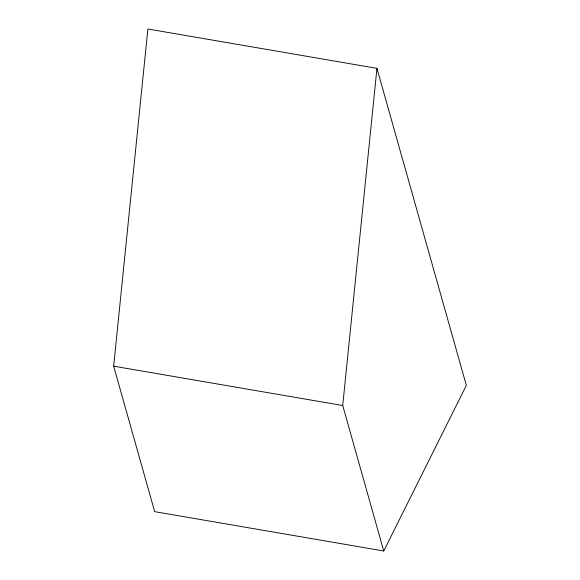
<?xml version="1.0" encoding="UTF-8"?>
<svg xmlns="http://www.w3.org/2000/svg" width="580" height="580" viewBox="0 0 580 580"><rect width="100%" height="100%" fill="white"/><g stroke="black" fill="none" stroke-linecap="round" stroke-linejoin="round"><path stroke-width="0.87" d="M113.665 366.168L147.885 29L376.949 68.346L466.334 385.424L383.735 551L154.679 511.654L113.665 366.168L342.729 405.514L383.735 551M342.729 405.514L376.949 68.346"/></g></svg>
